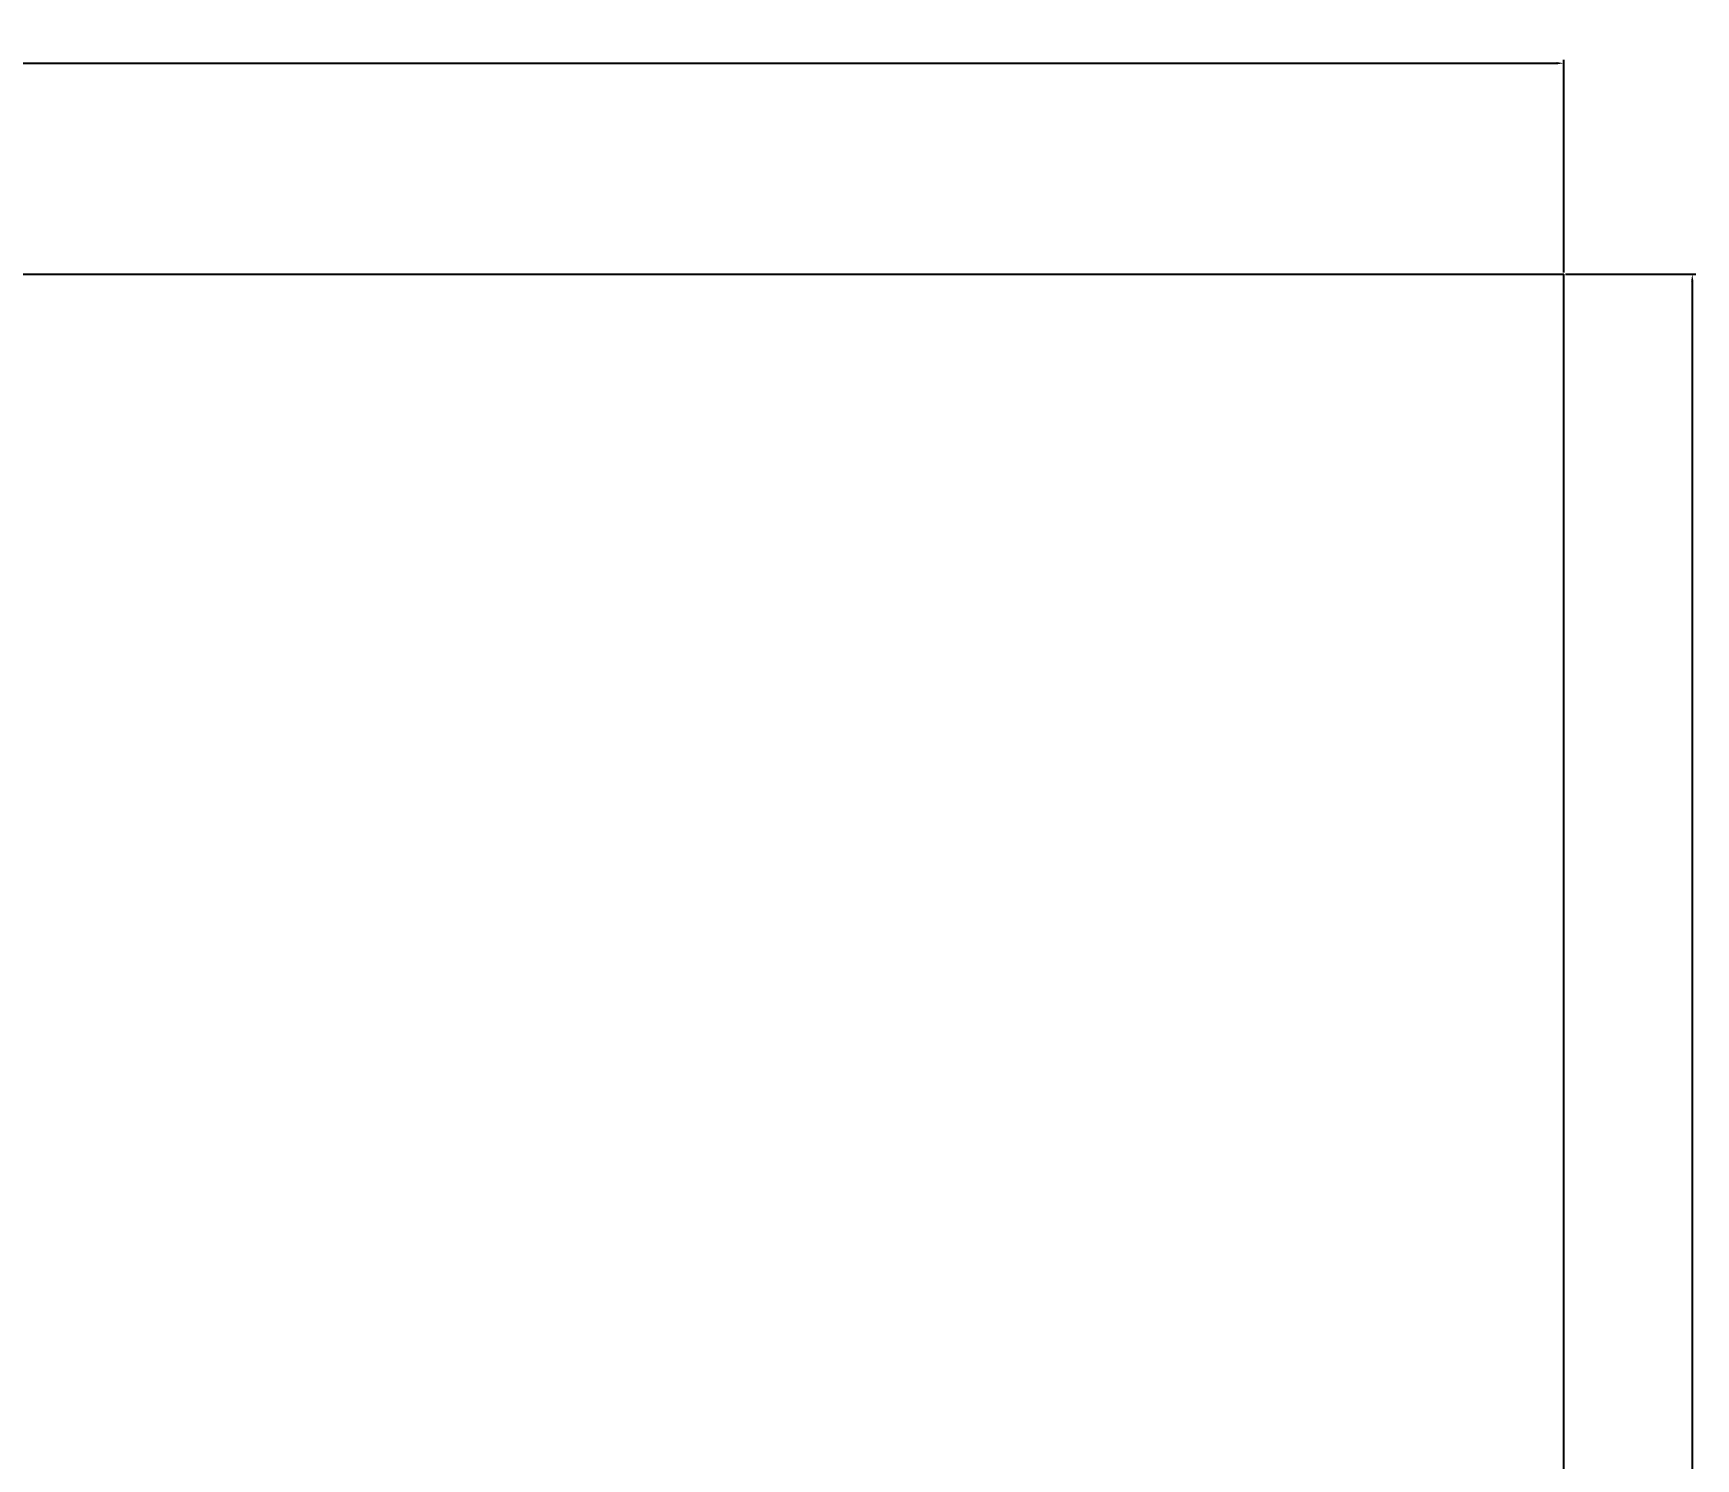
# Model space of a CAD drawing. Header units: millimetres. Extents: x 10978 to 12723, y 1038 to 2531.
# Drawn here: x 12124 to 12723, y 2017 to 2531 of the extents above; entities that cross this region are included whole.
import ezdxf

# ---------------------------------------------------------------- set-up
doc = ezdxf.new("R2010")
doc.units = ezdxf.units.MM
doc.styles.get("Standard").update_dxf_attribs({"font": 'arial.ttf', "height": 4})
doc.dimstyles.new('dim', dxfattribs={"dimtxt": 16, "dimasz": 2.5, "dimexe": 1.25, "dimexo": 0.625, "dimtad": 1, "dimlunit": 4, "dimtxsty": 'Standard', "dimcen": 2.5, "dimadec": 0, "dimazin": 0, "dimtfac": 1, "dimtmove": 0, "dimatfit": 3, "dimfxl": 1, "dimarcsym": 0})

# ---------------------------------------------------------------- blocks, each defined once
blk = doc.blocks.new('*D67')
at = {"color": 0, "lineweight": -2, "transparency": 16777216}
for p, q in [((10978.41, 2444.87), (10978.41, 2521.59)), ((10980.91, 2520.34), (12673.01, 2520.34)), ((12675.51, 2444.87), (12675.51, 2521.59))]:
    blk.add_line(p, q, dxfattribs=at)
at = {"color": 0, "transparency": 16777216}
for points in [[(10980.91, 2520.75), (10980.91, 2519.92), (10978.41, 2520.34)], [(12673.01, 2520.75), (12673.01, 2519.92), (12675.51, 2520.34)]]:
    blk.add_solid(points, dxfattribs=at)
at = {"color": 0, "transparency": 16777216, "insert": (11826.96, 2526.07), "char_height": 4, "attachment_point": 5}
blk.add_mtext('{\\H2.5x;141\'-5"}', dxfattribs=at)
blk = doc.blocks.new('*D68')
at = {"color": 0, "lineweight": -2, "transparency": 16777216}
for p, q in [((12676.13, 2444.25), (12723.11, 2444.25)), ((12721.86, 2441.75), (12721.86, 1070.88)), ((12676.13, 1068.38), (12723.11, 1068.38))]:
    blk.add_line(p, q, dxfattribs=at)
at = {"color": 0, "transparency": 16777216}
for points in [[(12721.44, 2441.75), (12722.27, 2441.75), (12721.86, 2444.25)], [(12721.44, 1070.88), (12722.27, 1070.88), (12721.86, 1068.38)]]:
    blk.add_solid(points, dxfattribs=at)
at = {"color": 0, "transparency": 16777216, "insert": (12709.46, 1756.31), "char_height": 4, "attachment_point": 5, "rotation": 90}
blk.add_mtext('{\\H2.5x;114\'-7{\\H1x;\\S3/4;}"}', dxfattribs=at)

msp = doc.modelspace()

# ---------------------------------------------------------------- linework, layer by layer
for p, q in [((12030.319, 2444.248), (12675.505, 2444.248)), ((12675.505, 1952.344), (12675.505, 2444.248)), ((12675.505, 1068.379), (12675.505, 2434.248))]:
    msp.add_line(p, q)

# ---------------------------------------------------------------- dimensions: what is measured, and where the dimension line sits
dim = msp.add_linear_dim(base=(12675.505, 2520.337), p1=(10978.412, 2444.248), p2=(12675.505, 2444.248), text='{\\H2.5x;<>}', dimstyle='dim')
dim.commit()
dim.dimension.update_dxf_attribs({"geometry": '*D67', "text_midpoint": (11826.958, 2526.068)})
dim = msp.add_aligned_dim(p1=(12675.505, 2444.248), p2=(12675.505, 1068.379), distance=46.351, text='{\\H2.5x;<>}', dimstyle='dim')
dim.commit()
dim.dimension.update_dxf_attribs({"geometry": '*D68', "text_midpoint": (12709.455, 1756.313)})

doc.saveas('drawing.dxf')
